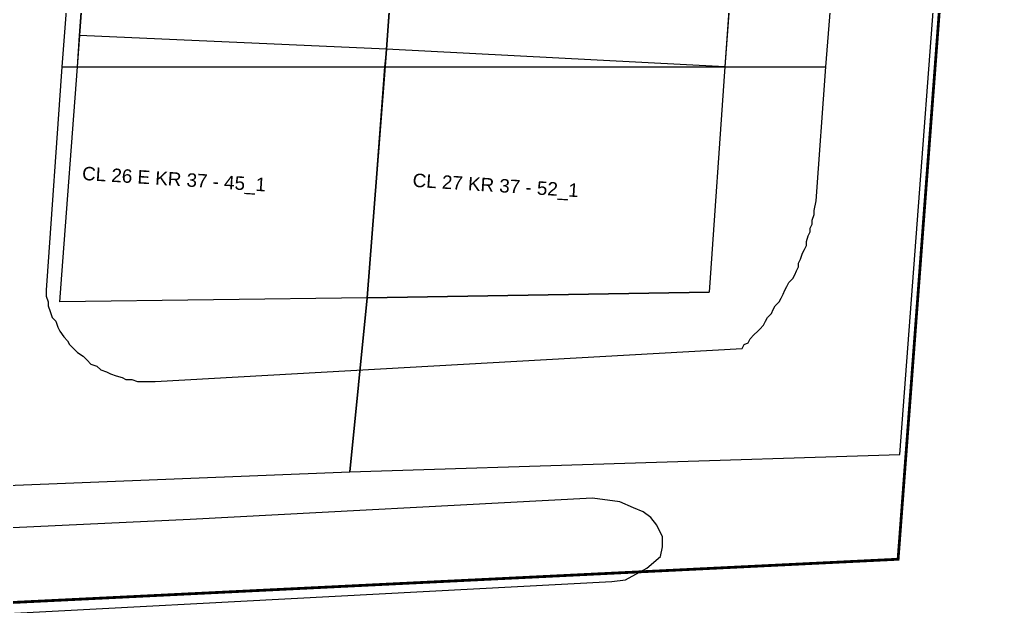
# Model space of a CAD drawing. Header units: millimetres. Extents: x -76.52126 to -76.51707, y 3.41842 to 3.42185.
# Drawn here: x -76.5178413 to -76.5173823, y 3.419466 to 3.4197376 of the extents above; entities that cross this region are included whole.
import ezdxf

# ---------------------------------------------------------------- set-up
doc = ezdxf.new("R2010")
doc.units = ezdxf.units.MM
for name, color, linetype in [('CARTOGRAFIA', 252, 'Continuous'), ('COBERTURA CTO', 30, 'Continuous'), ('COBERTURA EMPALME', 2, 'Continuous'), ('PLACAS ZONA ABIERTA', 8, 'Continuous')]:
    doc.layers.add(name, color=color, linetype=linetype)
doc.styles.get("Standard").update_dxf_attribs({"font": 'arial.ttf'})

msp = doc.modelspace()

# ---------------------------------------------------------------- linework, layer by layer
at = {"layer": 'CARTOGRAFIA'}
for points in [[(-76.51748254242779, 3.420152365477973), (-76.51751495676075, 3.419715861892312), (-76.51752212870127, 3.419611446982001), (-76.51768054405187, 3.419608775104846), (-76.51782271709311, 3.419606946947736), (-76.51782180302911, 3.419619532986529), (-76.51781463108858, 3.419715861892312), (-76.51780380286294, 3.419861691204117), (-76.51778313083418, 3.420139779439181), (-76.51778221677017, 3.420146037286598), (-76.51777863078536, 3.420159537389393), (-76.51777145885939, 3.420169451551031), (-76.5177606306483, 3.420173037492189), (-76.51748254242779, 3.420152365477973)], [(-76.51778855325614, 3.420150543490875), (-76.5178218535388, 3.41971583991892)], [(-76.51746815064183, 3.41971583991892), (-76.51745465053904, 3.419884141316855)], [(-76.51781371711189, 3.419730276117319), (-76.51780921706307, 3.419793276626136)], [(-76.51766704402183, 3.419786034370757), (-76.51767154407065, 3.419723947955047)], [(-76.5175104568138, 3.419778862459337), (-76.51751495684806, 3.41971586195052)], [(-76.5178146311759, 3.41971586195052), (-76.51781371711189, 3.419730276117319)], [(-76.51767154407065, 3.419723947955047), (-76.51781371711189, 3.419730276117319)], [(-76.51767154407065, 3.419723947955047), (-76.51767245813465, 3.41971586195052)], [(-76.51751495684806, 3.41971586195052), (-76.51767154407065, 3.419723947955047)], [(-76.5178218535388, 3.41971583991892), (-76.51782905359363, 3.419612339101716)], [(-76.5178218535388, 3.41971583991892), (-76.51746815064183, 3.41971583991892)], [(-76.51782180310187, 3.419619533015632), (-76.5178146311759, 3.41971586195052)], [(-76.5178146311759, 3.41971586195052), (-76.51767245813465, 3.41971586195052)], [(-76.51767245813465, 3.41971586195052), (-76.51768054412463, 3.41960877513395)], [(-76.51767245813465, 3.41971586195052), (-76.51751495684806, 3.41971586195052)], [(-76.51751495684806, 3.41971586195052), (-76.51752212878858, 3.419611447040209)], [(-76.51747265069065, 3.41965373944606), (-76.51746815064183, 3.41971583991892)], [(-76.51750685096562, 3.419585338867021), (-76.51750595094421, 3.419587138880727), (-76.5175041509305, 3.41958803888758), (-76.5175032509382, 3.419589838901286), (-76.5175014509245, 3.419591638914993), (-76.51749965089624, 3.419593438928699), (-76.51749875090394, 3.419594338935552), (-76.51749695089023, 3.419596138949258), (-76.51749605086883, 3.419597938962964), (-76.51749515087653, 3.41959973897667), (-76.51749335086282, 3.419601538990376), (-76.51749245084142, 3.419603339004082), (-76.51749155083456, 3.419605139046892), (-76.51748975082086, 3.419606939060598), (-76.517488850814, 3.419608739074304), (-76.51748795080715, 3.41961053908801), (-76.5174870508003, 3.419612339101716), (-76.51748615079345, 3.419614139115422), (-76.51748525078659, 3.419615939129129), (-76.51748345077289, 3.419617739142835), (-76.51748255076603, 3.419619539156541), (-76.51748165075918, 3.419621339170247), (-76.51748075075233, 3.419623139183953), (-76.51748075075233, 3.419624939197659), (-76.51747985074547, 3.419626739211365), (-76.51747895073862, 3.419629439231924), (-76.51747805073177, 3.41963123924563), (-76.51747715072491, 3.419633039259336), (-76.51747715072491, 3.419634839273042), (-76.51747625071806, 3.419637539293602), (-76.51747535069666, 3.419639339307308), (-76.51747535069666, 3.419641139321014), (-76.51747445070436, 3.41964293933472), (-76.51747445070436, 3.419644739348426), (-76.51747355068295, 3.419647439368985), (-76.51747355068295, 3.419649239382691), (-76.51747265069065, 3.41965373944606)], [(-76.51768054412463, 3.41960877513395), (-76.51782271716587, 3.41960694697684), (-76.51782180310187, 3.419619533015632)], [(-76.51782905359363, 3.419612339101716), (-76.51782905359363, 3.419609639052053), (-76.51782815358678, 3.419606939060598), (-76.51782815358678, 3.419605139046892), (-76.51782725357992, 3.419602438997229), (-76.51782635357307, 3.41959973897667), (-76.51782455355936, 3.419597938962964), (-76.51782365355251, 3.419595238942405), (-76.51782275354566, 3.419593438928699), (-76.5178209535174, 3.419590738908139), (-76.5178191535037, 3.419588938894433), (-76.5178182535114, 3.419587138880727), (-76.51781645349769, 3.419585338867021), (-76.51781465346943, 3.419583538853315), (-76.51781195346342, 3.419581738839609), (-76.51781015344972, 3.419579938825903), (-76.51780835343601, 3.419578138812197), (-76.5178056534009, 3.419577238805344), (-76.51780385338719, 3.419575438791638), (-76.51780115336663, 3.419574538784785), (-76.51779935335293, 3.419573638777932), (-76.51779665331782, 3.419572738771079), (-76.51779395331181, 3.419571838764226), (-76.5177921532981, 3.419570938757373), (-76.51778945327754, 3.419570938757373), (-76.51778675324243, 3.419570038750519), (-76.51778405322187, 3.419570038750519), (-76.51778135320131, 3.419570038750519), (-76.51777865318076, 3.419570038750519)], [(-76.51768054412463, 3.41960877513395), (-76.51752212878858, 3.419611447040209)], [(-76.51777865318076, 3.419570038750519), (-76.51750685096562, 3.419585338867021)], [(-76.51865166030842, 3.419392287309732), (-76.5181404561394, 3.419427837580427), (-76.5181107558987, 3.419430537600986), (-76.51808105564345, 3.419438637662664), (-76.5180387553068, 3.419450337780857), (-76.51800275501813, 3.419453037772312), (-76.51797485479113, 3.419455737821975), (-76.51756715145387, 3.419477337986448), (-76.5175608514059, 3.419478237993301), (-76.51755095131597, 3.41948363803442), (-76.517544651268, 3.419489038075538), (-76.51754375126114, 3.419493538109803), (-76.51754375126114, 3.419498038144068), (-76.5175464512817, 3.41950343821429), (-76.51754915130226, 3.419507038241703), (-76.51755275132967, 3.419509738262262), (-76.51755725137849, 3.419511538275968), (-76.51756355142646, 3.419514238296527), (-76.51757615153696, 3.419516038310233), (-76.51776245304285, 3.419506138205746), (-76.51810805586359, 3.419489938082391), (-76.51856075955806, 3.419464737890506), (-76.51865166030842, 3.419461137863093)]]:
    msp.add_lwpolyline(points, dxfattribs=at)
at = {"layer": 'COBERTURA CTO'}
for points in [[(-76.51768054575331, 3.419608772247896), (-76.51768851363263, 3.41952819901134), (-76.51743389639086, 3.419536171596858), (-76.51738649144801, 3.420166237884238), (-76.51738061388257, 3.420244646416355), (-76.5176286095786, 3.420264729759195), (-76.5176310985691, 3.420229418896609), (-76.51764095954894, 3.420164035061473), (-76.51764545958684, 3.420101034473531), (-76.51764995962475, 3.42003803391651), (-76.51765319055556, 3.419975015154135), (-76.51765804563655, 3.419912032798832), (-76.51766254567445, 3.419849032239993), (-76.51766707848509, 3.419786033322792), (-76.51767154576481, 3.419723945189046)], [(-76.51804055109568, 3.419715837146553), (-76.51804863507749, 3.419615030128965), (-76.5180565064765, 3.419513542333832), (-76.51768851363263, 3.41952819901134), (-76.51768054575331, 3.419608772247896), (-76.51767154576481, 3.419723945189046), (-76.51766254567445, 3.419849032239993), (-76.51765804745128, 3.419912007392613), (-76.5177993047102, 3.419919275058758), (-76.51787130360134, 3.419905799530509), (-76.51802613487524, 3.419914775021764)]]:
    msp.add_lwpolyline(points, close=True, dxfattribs=at)
at = {"layer": 'COBERTURA EMPALME', "const_width": 1.296613031525144e-06}
msp.add_lwpolyline([(-76.52101619773119, 3.419312724169989), (-76.51743469028948, 3.419487717878579), (-76.51737120527802, 3.420332711820861), (-76.51880355113498, 3.420441610424203)], dxfattribs=at)

# ---------------------------------------------------------------- texts
at = {"layer": 'PLACAS ZONA ABIERTA'}
for s, p in [('CL 26 E KR 37 - 45_1', (-76.51781260591196, 3.419663437946268)), ('CL 27 KR 37 - 52_1', (-76.5176595941585, 3.419660275588763))]:
    msp.add_text(s, height=6.237660848838751e-06, rotation=356.4025535756759, dxfattribs=at).set_placement(p)

doc.saveas('drawing.dxf')
